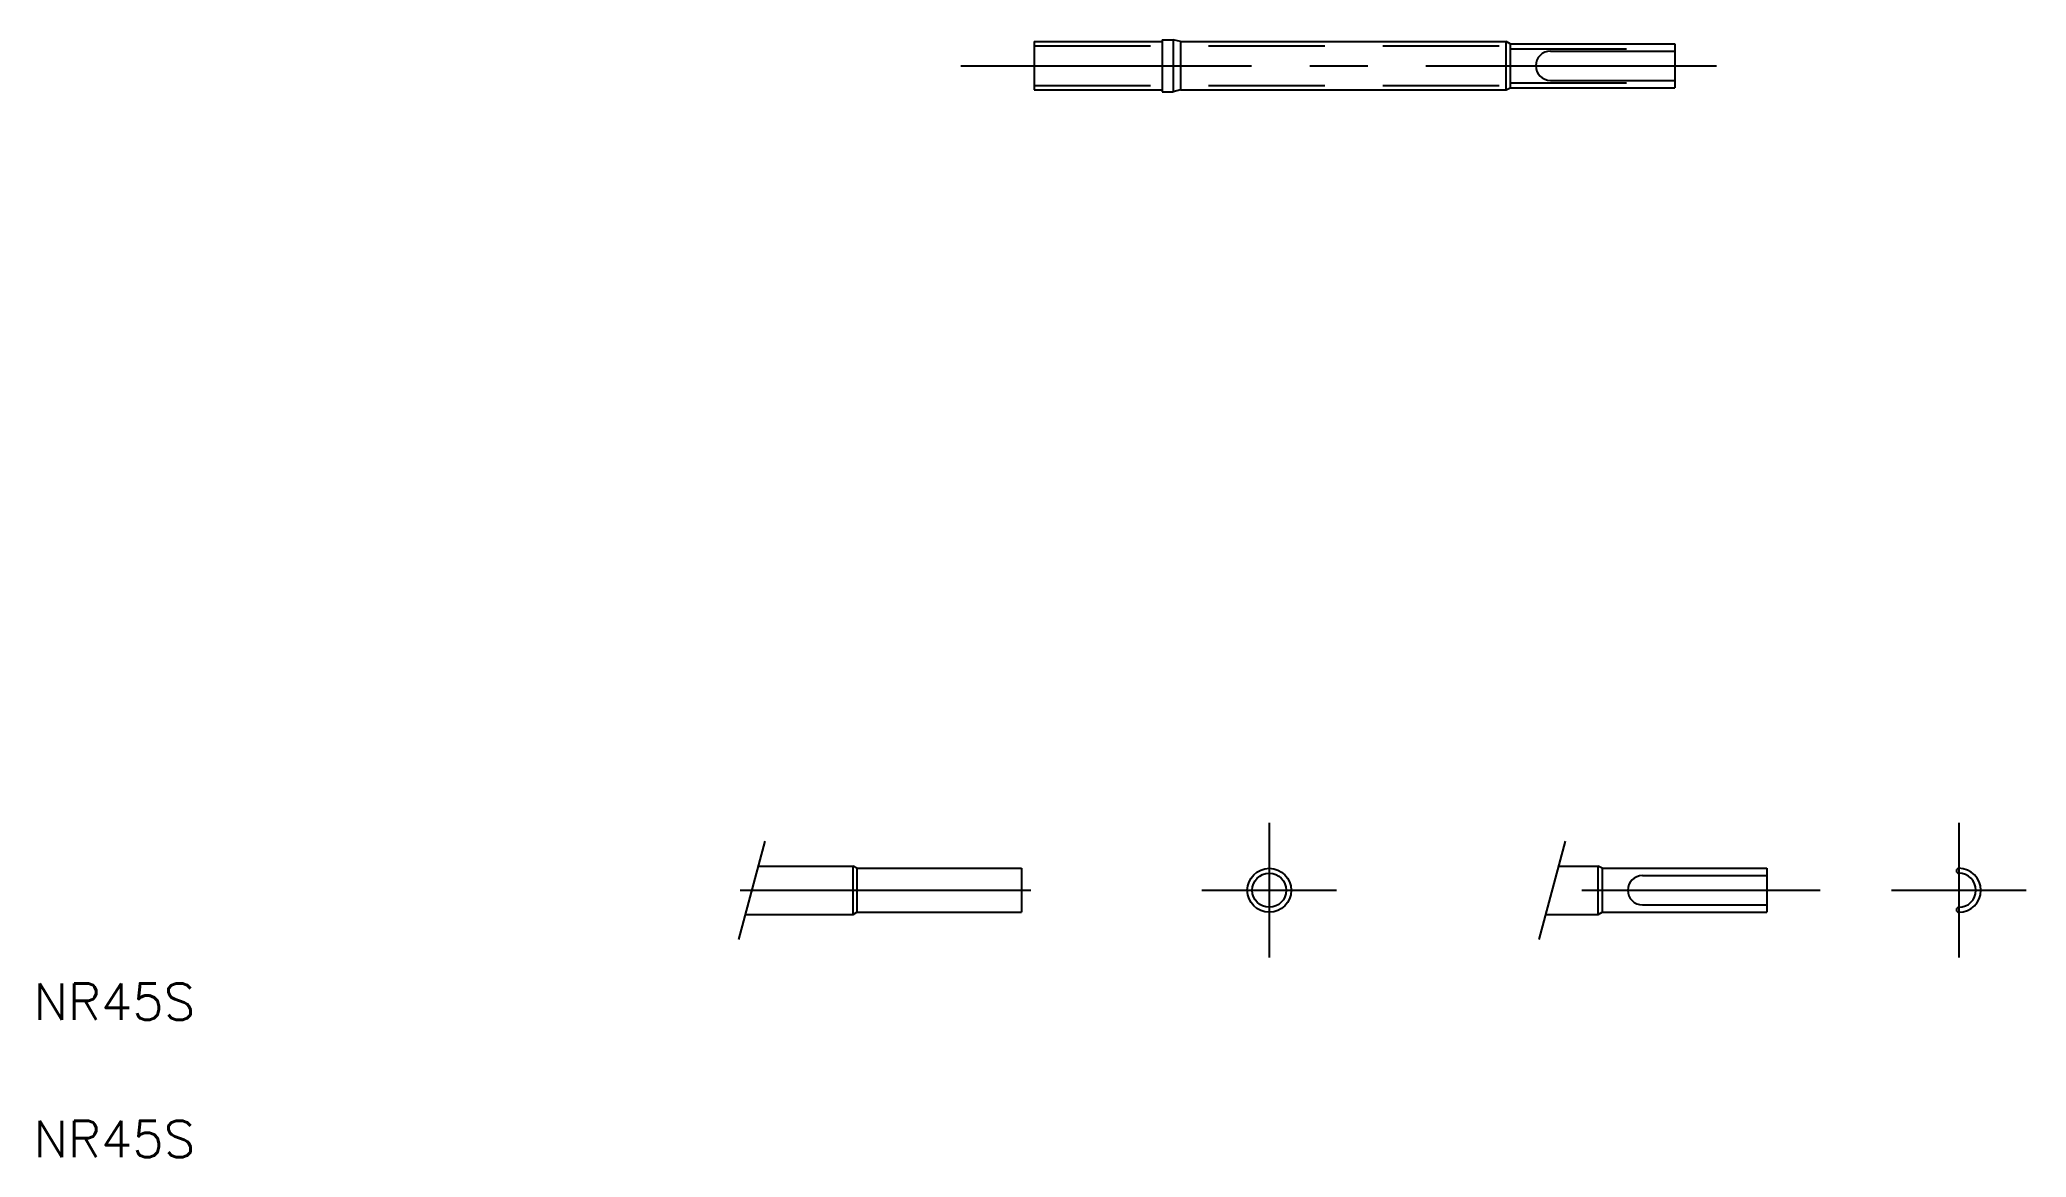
# Model space of a CAD drawing. Extents: x 2.7 to 56.9, y 2.5 to 33.
import ezdxf

# ---------------------------------------------------------------- set-up
doc = ezdxf.new("R2010")
doc.units = 0
doc.header["$LTSCALE"] = 0.25
for name, pattern in [('CENTER', [50.8, 31.75, -6.35, 6.35, -6.35]), ('DASHED', [19.05, 12.7, -6.35]), ('PHANTOM', [63.5, 31.75, -6.35, 6.35, -6.35, 6.35, -6.35])]:
    doc.linetypes.add(name, pattern=pattern)
doc.layers.get('0').update_dxf_attribs({"linetype": 'CONTINUOUS'})
doc.layers.add('CENTER', color=1, linetype='CENTER')
doc.styles.get("Standard").update_dxf_attribs({"font": 'txt', "bigfont": 'BIGFONT'})

msp = doc.modelspace()

# ---------------------------------------------------------------- linework, layer by layer
for p, q in [((29.832, 32.978), (33.332, 32.978)), ((29.832, 32.978), (29.832, 31.658)), ((33.332, 33.028), (33.332, 31.608)), ((33.332, 33.028), (33.632, 33.028)), ((33.632, 33.028), (33.632, 31.608)), ((33.832, 32.978), (33.632, 33.028)), ((33.832, 32.978), (42.727, 32.978)), ((33.832, 32.978), (33.832, 31.658)), ((42.727, 31.658), (42.727, 32.978)), ((42.832, 32.918), (42.727, 32.978)), ((42.832, 32.918), (47.332, 32.918)), ((42.832, 32.918), (42.832, 31.718)), ((43.932, 32.718), (47.332, 32.718)), ((47.332, 32.918), (47.332, 31.718)), ((29.832, 31.658), (33.332, 31.658)), ((33.332, 31.608), (33.632, 31.608)), ((33.832, 31.658), (33.632, 31.608)), ((33.832, 31.658), (42.727, 31.658)), ((42.727, 31.658), (42.832, 31.718)), ((42.832, 31.718), (47.332, 31.718)), ((43.932, 31.918), (47.332, 31.918)), ((22.302, 10.453), (24.884, 10.453)), ((24.884, 9.133), (24.884, 10.453)), ((24.989, 10.393), (24.884, 10.453)), ((24.989, 10.393), (29.489, 10.393)), ((24.989, 10.393), (24.989, 9.193)), ((29.489, 10.393), (29.489, 9.193)), ((44.164, 10.453), (45.24, 10.453)), ((45.24, 9.133), (45.24, 10.453)), ((45.345, 10.393), (45.24, 10.453)), ((45.345, 10.393), (49.845, 10.393)), ((45.345, 10.393), (45.345, 9.193)), ((49.845, 10.393), (49.845, 9.193)), ((22.126, 9.793), (22.126, 9.793)), ((46.445, 10.193), (49.845, 10.193)), ((46.445, 9.393), (49.845, 9.393)), ((21.946, 9.123), (21.946, 9.123)), ((21.949, 9.133), (24.884, 9.133)), ((24.884, 9.133), (24.989, 9.193)), ((24.989, 9.193), (29.489, 9.193)), ((43.811, 9.133), (45.24, 9.133)), ((45.24, 9.133), (45.345, 9.193)), ((45.345, 9.193), (49.845, 9.193))]:
    msp.add_line(p, q)
at = {"color": 3, "linetype": 'DASHED'}
for p, q in [((29.832, 32.863), (42.832, 32.863)), ((42.832, 32.783), (47.332, 32.783)), ((29.832, 31.773), (42.832, 31.773)), ((42.832, 31.853), (47.332, 31.853))]:
    msp.add_line(p, q, dxfattribs=at)
at = {"color": 3, "linetype": 'PHANTOM'}
for p, q in [((21.766, 8.453), (22.485, 11.133)), ((43.629, 8.453), (44.347, 11.133))]:
    msp.add_line(p, q, dxfattribs=at)
for radius in [0.6, 0.465]:
    msp.add_circle((36.253, 9.793), radius)
for centre, radius, start, end in [((43.932, 32.318), 0.4, 90, 270), ((55.088, 10.325), 0.0675, 90, 270), ((55.088, 9.793), 0.6, 270, 90), ((46.445, 9.793), 0.4, 90, 270), ((55.088, 9.793), 0.465, 270, 90), ((55.088, 9.26), 0.0675, 90, 270)]:
    msp.add_arc(centre, radius, start, end)
at = {"layer": 'CENTER', "color": 1, "linetype": 'CENTER'}
for p, q in [((27.832, 32.318), (49.332, 32.318)), ((36.253, 11.633), (36.253, 7.953)), ((55.088, 11.633), (55.088, 7.953)), ((21.804, 9.793), (31.134, 9.793)), ((34.413, 9.793), (38.093, 9.793)), ((44.788, 9.793), (51.297, 9.793)), ((53.248, 9.793), (56.928, 9.793))]:
    msp.add_line(p, q, dxfattribs=at)

# ---------------------------------------------------------------- texts
for p in [(2.5, 6.25), (2.5, 2.5)]:
    msp.add_text('NR45S', height=1).set_placement(p)

doc.saveas('drawing.dxf')
